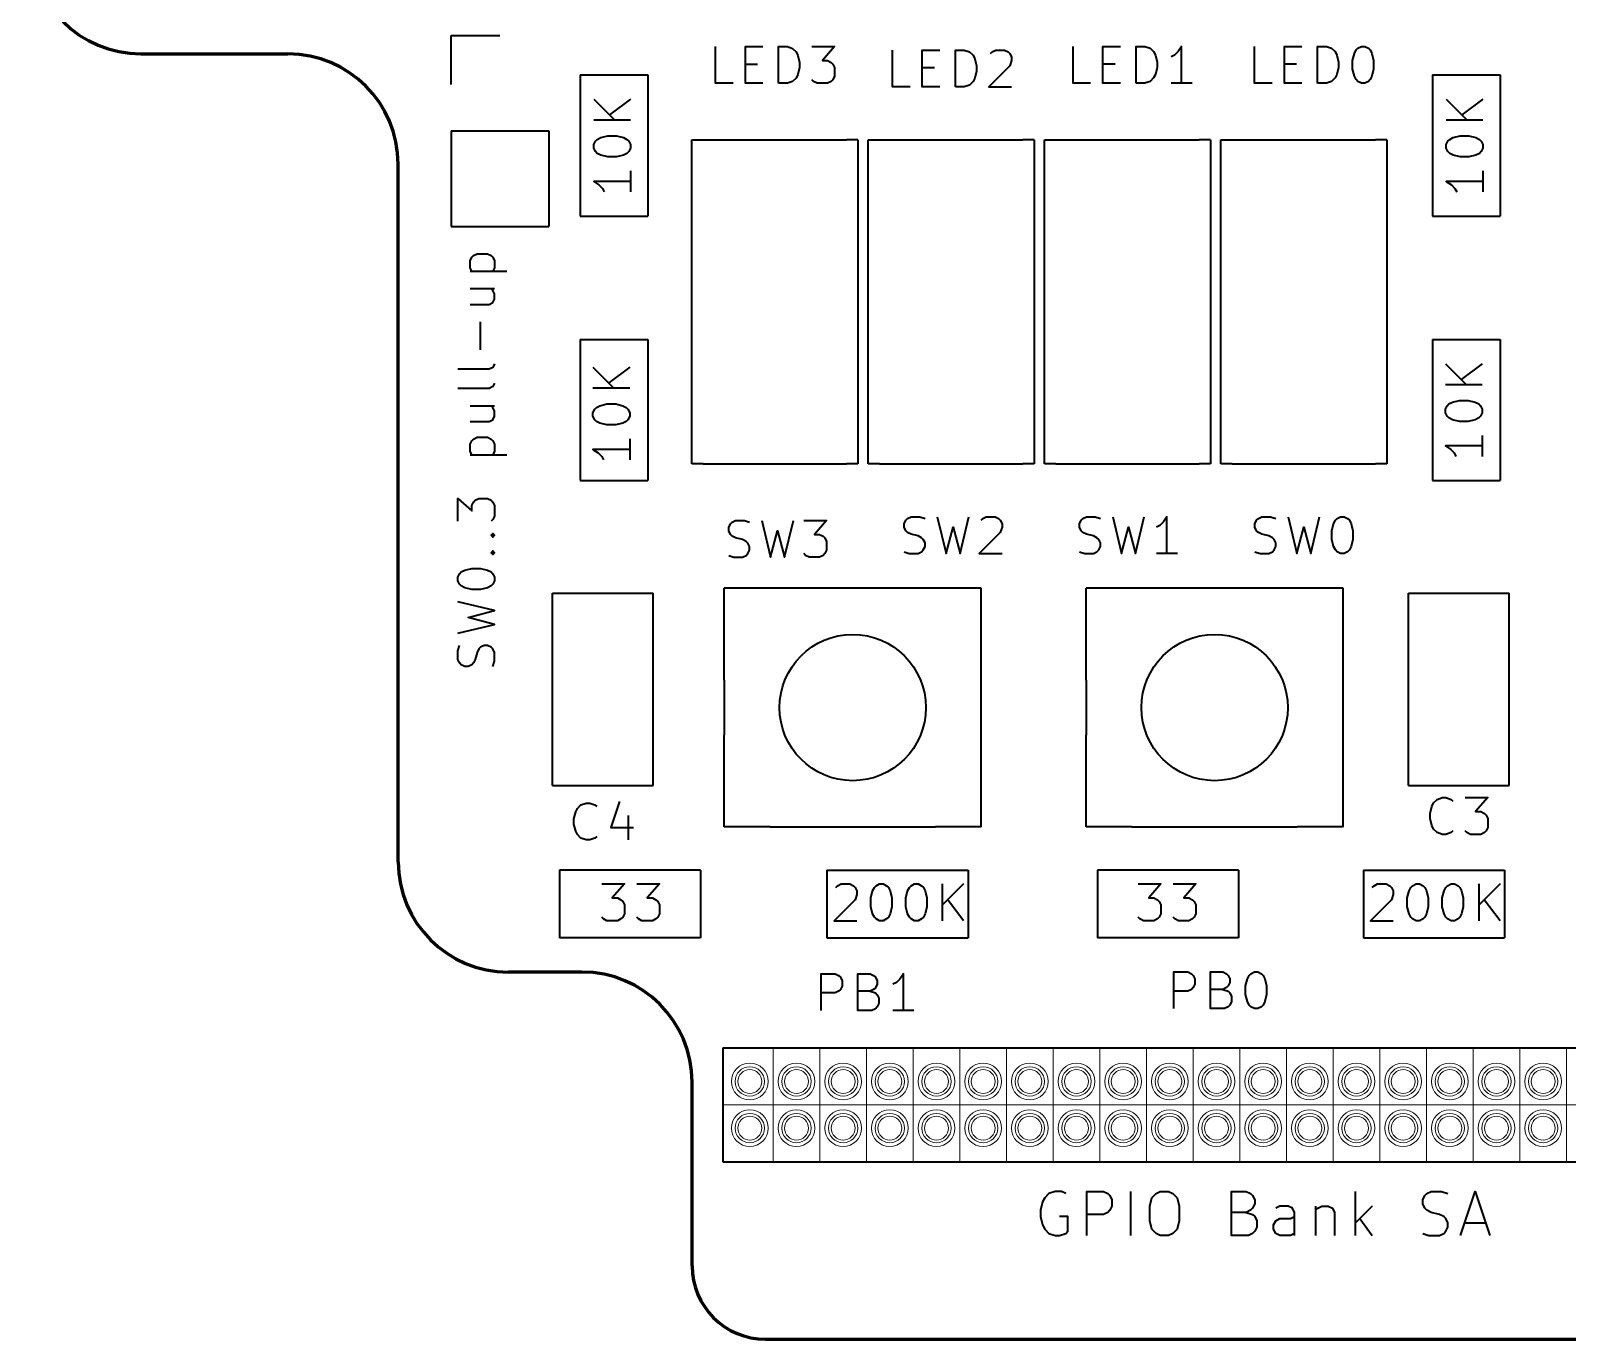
# Model space of a CAD drawing. Header units: millimetres. Extents: x 0 to 100, y -70 to 0.
# Drawn here: x 0 to 41.82, y -70 to -34.37 of the extents above; entities that cross this region are included whole.
import ezdxf

# ---------------------------------------------------------------- set-up
doc = ezdxf.new("R2010")
doc.units = ezdxf.units.MM
for name, color, linetype, lineweight, true_color in [('application board F.Cu', 8, 'Continuous', 18, 0x777779), ('application board F.Silkscreen', 18, 'Continuous', 40, 0x000000), ('application board pcb edge', 18, 'Continuous', 60, 0x000000), ('GPIO connector frame', 18, 'Continuous', 35, 0x000000), ('GPIO connector holes', 18, 'Continuous', 5, 0x000000)]:
    doc.layers.add(name, color=color, linetype=linetype, lineweight=lineweight, true_color=true_color)

msp = doc.modelspace()

# ---------------------------------------------------------------- linework, layer by layer
at = {"layer": 'application board F.Cu', "color": 18, "lineweight": 35, "true_color": 0x000000}
for centre in [(22.3704, -52.8), (32.2204, -52.8)]:
    msp.add_circle(centre, 1.989994, dxfattribs=at)
at = {"layer": 'application board F.Cu'}
for centre, radius in [((19.57, -62.98), 0.5), ((19.57, -62.98), 0.325), ((20.84, -62.98), 0.5), ((20.84, -62.98), 0.325), ((22.11, -62.98), 0.5), ((22.11, -62.98), 0.325), ((23.38, -62.98), 0.5), ((23.38, -62.98), 0.325), ((24.65, -62.98), 0.5), ((24.65, -62.98), 0.325), ((25.92, -62.98), 0.5), ((25.92, -62.98), 0.325), ((27.19, -62.98), 0.5), ((27.19, -62.98), 0.325), ((28.46, -62.98), 0.5), ((28.46, -62.98), 0.325), ((29.73, -62.98), 0.5), ((29.73, -62.98), 0.325), ((31, -62.98), 0.5), ((31, -62.98), 0.325), ((32.27, -62.98), 0.5), ((32.27, -62.98), 0.325), ((33.54, -62.98), 0.5), ((33.54, -62.98), 0.325), ((34.81, -62.98), 0.5), ((34.81, -62.98), 0.325), ((36.08, -62.98), 0.5), ((36.08, -62.98), 0.325), ((37.35, -62.98), 0.5), ((37.35, -62.98), 0.325), ((38.62, -62.98), 0.5), ((38.62, -62.98), 0.325), ((39.89, -62.98), 0.5), ((39.89, -62.98), 0.325), ((41.16, -62.98), 0.5), ((41.16, -62.98), 0.325), ((19.57, -64.25), 0.5), ((19.57, -64.25), 0.325), ((20.84, -64.25), 0.5), ((20.84, -64.25), 0.325), ((22.11, -64.25), 0.5), ((22.11, -64.25), 0.325), ((23.38, -64.25), 0.5), ((23.38, -64.25), 0.325), ((24.65, -64.25), 0.5), ((24.65, -64.25), 0.325), ((25.92, -64.25), 0.5), ((25.92, -64.25), 0.325), ((27.19, -64.25), 0.5), ((27.19, -64.25), 0.325), ((28.46, -64.25), 0.5), ((28.46, -64.25), 0.325), ((29.73, -64.25), 0.5), ((29.73, -64.25), 0.325), ((31, -64.25), 0.5), ((31, -64.25), 0.325), ((32.27, -64.25), 0.5), ((32.27, -64.25), 0.325), ((33.54, -64.25), 0.5), ((33.54, -64.25), 0.325), ((34.81, -64.25), 0.5), ((34.81, -64.25), 0.325), ((36.08, -64.25), 0.5), ((36.08, -64.25), 0.325), ((37.35, -64.25), 0.5), ((37.35, -64.25), 0.325), ((38.62, -64.25), 0.5), ((38.62, -64.25), 0.325), ((39.89, -64.25), 0.5), ((39.89, -64.25), 0.325), ((41.16, -64.25), 0.5), ((41.16, -64.25), 0.325)]:
    msp.add_circle(centre, radius, dxfattribs=at)
at = {"layer": 'application board F.Silkscreen'}
for p, q in [((14.9504, -35.575), (16.7904, -35.575)), ((38.1504, -35.575), (39.9904, -35.575)), ((18.3, -37.34), (22.2, -37.34)), ((23.1, -37.34), (27, -37.34)), ((27.9, -37.34), (31.8, -37.34)), ((32.7, -37.34), (36.6, -37.34)), ((14.9504, -39.415), (16.7904, -39.415)), ((38.1504, -39.415), (39.9904, -39.415)), ((14.9504, -42.775), (16.7904, -42.775)), ((38.1504, -42.775), (39.9904, -42.775)), ((18.3, -46.16), (22.2, -46.16)), ((23.1, -46.16), (27, -46.16)), ((27.9, -46.16), (31.8, -46.16)), ((32.7, -46.16), (36.6, -46.16)), ((14.9504, -46.615), (16.7904, -46.615)), ((38.1504, -46.615), (39.9904, -46.615)), ((18.8704, -52.05), (18.8704, -49.55)), ((20.1204, -49.55), (18.8704, -49.55)), ((25.8704, -49.55), (24.6204, -49.55)), ((25.8704, -52.05), (25.8704, -49.55)), ((28.7204, -52.05), (28.7204, -49.55)), ((29.9704, -49.55), (28.7204, -49.55)), ((35.7204, -49.55), (34.4704, -49.55)), ((35.7204, -52.05), (35.7204, -49.55)), ((18.8704, -56.05), (18.8704, -53.55)), ((25.8704, -56.05), (25.8704, -53.55)), ((28.7204, -56.05), (28.7204, -53.55)), ((35.7204, -56.05), (35.7204, -53.55)), ((20.1204, -56.05), (18.8704, -56.05)), ((25.8704, -56.05), (24.6204, -56.05)), ((29.9704, -56.05), (28.7204, -56.05)), ((35.7204, -56.05), (34.4704, -56.05)), ((14.39, -57.23), (14.39, -59.07)), ((18.23, -57.23), (18.23, -59.07)), ((21.67, -57.23), (21.67, -59.07)), ((25.51, -57.23), (25.51, -59.07)), ((29.03, -57.23), (29.03, -59.07)), ((32.87, -57.23), (32.87, -59.07)), ((36.27, -57.23), (36.27, -59.07)), ((40.11, -57.23), (40.11, -59.07))]:
    msp.add_line(p, q, dxfattribs=at)
at = {"layer": 'application board F.Silkscreen', "flags": 128}
for points in [[(11.44, -35.83), (11.44, -34.5)], [(11.44, -34.5), (12.77, -34.5)], [(19.115952, -35.80238), (18.639761, -35.80238), (18.639761, -34.80238)], [(19.925476, -35.80238), (19.449285, -35.80238), (19.449285, -34.80238), (19.925476, -34.80238)], [(20.354047, -35.80238), (20.354047, -34.80238), (20.592142, -34.80238), (20.735, -34.85), (20.830238, -34.945238), (20.877857, -35.040476), (20.925476, -35.230952), (20.925476, -35.373809), (20.877857, -35.564285), (20.830238, -35.659523), (20.735, -35.754761), (20.592142, -35.80238), (20.354047, -35.80238)], [(21.258809, -34.80238), (21.877857, -34.80238), (21.544523, -35.183333), (21.68738, -35.183333), (21.782619, -35.230952), (21.830238, -35.278571), (21.877857, -35.373809), (21.877857, -35.611904), (21.830238, -35.707142), (21.782619, -35.754761), (21.68738, -35.80238), (21.401666, -35.80238), (21.306428, -35.754761), (21.258809, -35.707142)], [(23.930952, -35.89738), (23.454761, -35.89738), (23.454761, -34.89738)], [(24.740476, -35.89738), (24.264285, -35.89738), (24.264285, -34.89738), (24.740476, -34.89738)], [(25.169047, -35.89738), (25.169047, -34.89738), (25.407142, -34.89738), (25.55, -34.945), (25.645238, -35.040238), (25.692857, -35.135476), (25.740476, -35.325952), (25.740476, -35.468809), (25.692857, -35.659285), (25.645238, -35.754523), (25.55, -35.849761), (25.407142, -35.89738), (25.169047, -35.89738)], [(26.121428, -34.992619), (26.169047, -34.945), (26.264285, -34.89738), (26.50238, -34.89738), (26.597619, -34.945), (26.645238, -34.992619), (26.692857, -35.087857), (26.692857, -35.183095), (26.645238, -35.325952), (26.073809, -35.89738), (26.692857, -35.89738)], [(28.845552, -35.79738), (28.369361, -35.79738), (28.369361, -34.79738)], [(29.655076, -35.79738), (29.178885, -35.79738), (29.178885, -34.79738), (29.655076, -34.79738)], [(30.083647, -35.79738), (30.083647, -34.79738), (30.321742, -34.79738), (30.4646, -34.845), (30.559838, -34.940238), (30.607457, -35.035476), (30.655076, -35.225952), (30.655076, -35.368809), (30.607457, -35.559285), (30.559838, -35.654523), (30.4646, -35.749761), (30.321742, -35.79738), (30.083647, -35.79738)], [(31.321742, -35.79738), (31.321742, -34.79738), (31.226504, -34.940238), (31.131266, -35.035476), (31.036028, -35.083095)], [(33.785552, -35.79738), (33.309361, -35.79738), (33.309361, -34.79738)], [(34.595076, -35.79738), (34.118885, -35.79738), (34.118885, -34.79738), (34.595076, -34.79738)], [(35.023647, -35.79738), (35.023647, -34.79738), (35.261742, -34.79738), (35.4046, -34.845), (35.499838, -34.940238), (35.547457, -35.035476), (35.595076, -35.225952), (35.595076, -35.368809), (35.547457, -35.559285), (35.499838, -35.654523), (35.4046, -35.749761), (35.261742, -35.79738), (35.023647, -35.79738)], [(36.214123, -34.79738), (36.309361, -34.79738), (36.4046, -34.845), (36.452219, -34.892619), (36.499838, -34.987857), (36.547457, -35.178333), (36.547457, -35.416428), (36.499838, -35.606904), (36.452219, -35.702142), (36.4046, -35.749761), (36.309361, -35.79738), (36.214123, -35.79738), (36.118885, -35.749761), (36.071266, -35.702142), (36.023647, -35.606904), (35.976028, -35.416428), (35.976028, -35.178333), (36.023647, -34.987857), (36.071266, -34.892619), (36.118885, -34.845), (36.214123, -34.79738)], [(19.449285, -35.278571), (19.782619, -35.278571)], [(24.264285, -35.373571), (24.597619, -35.373571)], [(29.178885, -35.273571), (29.512219, -35.273571)], [(34.118885, -35.273571), (34.452219, -35.273571)], [(14.9504, -35.575), (14.9504, -39.415)], [(16.7904, -35.575), (16.7904, -39.415)], [(31.607457, -35.79738), (31.036028, -35.79738)], [(38.1504, -35.575), (38.1504, -39.415)], [(39.9904, -35.575), (39.9904, -39.415)], [(15.32278, -36.233095), (15.894209, -36.804523)], [(16.32278, -36.233095), (15.751352, -36.661666)], [(38.52278, -36.233095), (39.094209, -36.804523)], [(39.52278, -36.233095), (38.951352, -36.661666)], [(11.44, -37.1), (11.44, -39.7)], [(11.44, -37.1), (14.1, -37.1)], [(14.1, -37.1), (14.1, -39.7)], [(16.32278, -36.804523), (15.32278, -36.804523)], [(39.52278, -36.804523), (38.52278, -36.804523)], [(15.32278, -37.566428), (15.32278, -37.47119), (15.3704, -37.375952), (15.418019, -37.328333), (15.513257, -37.280714), (15.703733, -37.233095), (15.941828, -37.233095), (16.132304, -37.280714), (16.227542, -37.328333), (16.275161, -37.375952), (16.32278, -37.47119), (16.32278, -37.566428), (16.275161, -37.661666), (16.227542, -37.709285), (16.132304, -37.756904), (15.941828, -37.804523), (15.703733, -37.804523), (15.513257, -37.756904), (15.418019, -37.709285), (15.3704, -37.661666), (15.32278, -37.566428)], [(17.99, -46.16), (17.99, -37.34)], [(17.99, -37.34), (18.3, -37.34)], [(22.51, -37.34), (22.2, -37.34)], [(22.51, -37.34), (22.51, -46.16)], [(22.79, -37.34), (23.1, -37.34)], [(22.79, -46.16), (22.79, -37.34)], [(27.31, -37.34), (27, -37.34)], [(27.31, -37.34), (27.31, -46.16)], [(27.59, -37.34), (27.9, -37.34)], [(27.59, -46.16), (27.59, -37.34)], [(32.11, -37.34), (31.8, -37.34)], [(32.11, -37.34), (32.11, -46.16)], [(32.39, -37.34), (32.7, -37.34)], [(32.39, -46.16), (32.39, -37.34)], [(36.91, -37.34), (36.6, -37.34)], [(36.91, -37.34), (36.91, -46.16)], [(38.52278, -37.566428), (38.52278, -37.47119), (38.5704, -37.375952), (38.618019, -37.328333), (38.713257, -37.280714), (38.903733, -37.233095), (39.141828, -37.233095), (39.332304, -37.280714), (39.427542, -37.328333), (39.475161, -37.375952), (39.52278, -37.47119), (39.52278, -37.566428), (39.475161, -37.661666), (39.427542, -37.709285), (39.332304, -37.756904), (39.141828, -37.804523), (38.903733, -37.804523), (38.713257, -37.756904), (38.618019, -37.709285), (38.5704, -37.661666), (38.52278, -37.566428)], [(16.32278, -38.47119), (15.32278, -38.47119), (15.465638, -38.566428), (15.560876, -38.661666), (15.608495, -38.756904)], [(16.32278, -38.185476), (16.32278, -38.756904)], [(39.52278, -38.47119), (38.52278, -38.47119), (38.665638, -38.566428), (38.760876, -38.661666), (38.808495, -38.756904)], [(39.52278, -38.185476), (39.52278, -38.756904)], [(11.44, -39.7), (14.1, -39.7)], [(12.003333, -40.917142), (11.955714, -40.821904), (11.955714, -40.631428), (12.003333, -40.53619), (12.050952, -40.488571), (12.14619, -40.440952), (12.431904, -40.440952), (12.527142, -40.488571), (12.574761, -40.53619), (12.62238, -40.631428), (12.62238, -40.821904), (12.574761, -40.917142)], [(11.955714, -40.917142), (12.955714, -40.917142)], [(11.955714, -41.393333), (12.62238, -41.393333)], [(11.955714, -41.821904), (12.479523, -41.821904), (12.574761, -41.774285), (12.62238, -41.679047), (12.62238, -41.53619), (12.574761, -41.440952), (12.527142, -41.393333)], [(12.241428, -43.06), (12.241428, -42.298095)], [(14.9504, -42.775), (14.9504, -46.615)], [(16.7904, -42.775), (16.7904, -46.615)], [(38.1504, -42.775), (38.1504, -46.615)], [(39.9904, -42.775), (39.9904, -46.615)], [(12.62238, -43.440952), (12.574761, -43.53619), (12.479523, -43.583809), (11.62238, -43.583809)], [(38.50238, -43.438095), (39.073809, -44.009523)], [(39.50238, -43.438095), (38.930952, -43.866666)], [(15.30238, -43.533095), (15.873809, -44.104523)], [(16.30238, -43.533095), (15.730952, -43.961666)], [(12.62238, -43.964761), (12.574761, -44.06), (12.479523, -44.107619), (11.62238, -44.107619)], [(16.30238, -44.104523), (15.30238, -44.104523)], [(39.50238, -44.009523), (38.50238, -44.009523)], [(11.955714, -44.583809), (12.62238, -44.583809)], [(11.955714, -45.01238), (12.479523, -45.01238), (12.574761, -44.964761), (12.62238, -44.869523), (12.62238, -44.726666), (12.574761, -44.631428), (12.527142, -44.583809)], [(15.30238, -44.866428), (15.30238, -44.77119), (15.35, -44.675952), (15.397619, -44.628333), (15.492857, -44.580714), (15.683333, -44.533095), (15.921428, -44.533095), (16.111904, -44.580714), (16.207142, -44.628333), (16.254761, -44.675952), (16.30238, -44.77119), (16.30238, -44.866428), (16.254761, -44.961666), (16.207142, -45.009285), (16.111904, -45.056904), (15.921428, -45.104523), (15.683333, -45.104523), (15.492857, -45.056904), (15.397619, -45.009285), (15.35, -44.961666), (15.30238, -44.866428)], [(38.50238, -44.771428), (38.50238, -44.67619), (38.55, -44.580952), (38.597619, -44.533333), (38.692857, -44.485714), (38.883333, -44.438095), (39.121428, -44.438095), (39.311904, -44.485714), (39.407142, -44.533333), (39.454761, -44.580952), (39.50238, -44.67619), (39.50238, -44.771428), (39.454761, -44.866666), (39.407142, -44.914285), (39.311904, -44.961904), (39.121428, -45.009523), (38.883333, -45.009523), (38.692857, -44.961904), (38.597619, -44.914285), (38.55, -44.866666), (38.50238, -44.771428)], [(12.003333, -45.917142), (11.955714, -45.821904), (11.955714, -45.631428), (12.003333, -45.53619), (12.050952, -45.488571), (12.14619, -45.440952), (12.431904, -45.440952), (12.527142, -45.488571), (12.574761, -45.53619), (12.62238, -45.631428), (12.62238, -45.821904), (12.574761, -45.917142)], [(16.30238, -45.485476), (16.30238, -46.056904)], [(39.50238, -45.390476), (39.50238, -45.961904)], [(11.955714, -45.917142), (12.955714, -45.917142)], [(16.30238, -45.77119), (15.30238, -45.77119), (15.445238, -45.866428), (15.540476, -45.961666), (15.588095, -46.056904)], [(39.50238, -45.67619), (38.50238, -45.67619), (38.645238, -45.771428), (38.740476, -45.866666), (38.788095, -45.961904)], [(18.3, -46.16), (17.99, -46.16)], [(22.51, -46.16), (22.2, -46.16)], [(23.1, -46.16), (22.79, -46.16)], [(27.31, -46.16), (27, -46.16)], [(27.9, -46.16), (27.59, -46.16)], [(32.11, -46.16), (31.8, -46.16)], [(32.7, -46.16), (32.39, -46.16)], [(36.91, -46.16), (36.6, -46.16)], [(11.62238, -47.726666), (11.62238, -47.107619), (12.003333, -47.440952), (12.003333, -47.298095), (12.050952, -47.202857), (12.098571, -47.155238), (12.193809, -47.107619), (12.431904, -47.107619), (12.527142, -47.155238), (12.574761, -47.202857), (12.62238, -47.298095), (12.62238, -47.583809), (12.574761, -47.679047), (12.527142, -47.726666)], [(23.768666, -48.554761), (23.911523, -48.60238), (24.149619, -48.60238), (24.244857, -48.554761), (24.292476, -48.507142), (24.340095, -48.411904), (24.340095, -48.316666), (24.292476, -48.221428), (24.244857, -48.173809), (24.149619, -48.12619), (23.959142, -48.078571), (23.863904, -48.030952), (23.816285, -47.983333), (23.768666, -47.888095), (23.768666, -47.792857), (23.816285, -47.697619), (23.863904, -47.65), (23.959142, -47.60238), (24.197238, -47.60238), (24.340095, -47.65)], [(24.673428, -47.60238), (24.911523, -48.60238), (25.102, -47.888095), (25.292476, -48.60238), (25.530571, -47.60238)], [(25.863904, -47.697619), (25.911523, -47.65), (26.006761, -47.60238), (26.244857, -47.60238), (26.340095, -47.65), (26.387714, -47.697619), (26.435333, -47.792857), (26.435333, -47.888095), (26.387714, -48.030952), (25.816285, -48.60238), (26.435333, -48.60238)], [(28.542666, -48.554761), (28.685523, -48.60238), (28.923619, -48.60238), (29.018857, -48.554761), (29.066476, -48.507142), (29.114095, -48.411904), (29.114095, -48.316666), (29.066476, -48.221428), (29.018857, -48.173809), (28.923619, -48.12619), (28.733142, -48.078571), (28.637904, -48.030952), (28.590285, -47.983333), (28.542666, -47.888095), (28.542666, -47.792857), (28.590285, -47.697619), (28.637904, -47.65), (28.733142, -47.60238), (28.971238, -47.60238), (29.114095, -47.65)], [(29.447428, -47.60238), (29.685523, -48.60238), (29.876, -47.888095), (30.066476, -48.60238), (30.304571, -47.60238)], [(30.923619, -48.60238), (30.923619, -47.60238), (30.82838, -47.745238), (30.733142, -47.840476), (30.637904, -47.888095)], [(33.316666, -48.554761), (33.459523, -48.60238), (33.697619, -48.60238), (33.792857, -48.554761), (33.840476, -48.507142), (33.888095, -48.411904), (33.888095, -48.316666), (33.840476, -48.221428), (33.792857, -48.173809), (33.697619, -48.12619), (33.507142, -48.078571), (33.411904, -48.030952), (33.364285, -47.983333), (33.316666, -47.888095), (33.316666, -47.792857), (33.364285, -47.697619), (33.411904, -47.65), (33.507142, -47.60238), (33.745238, -47.60238), (33.888095, -47.65)], [(34.221428, -47.60238), (34.459523, -48.60238), (34.65, -47.888095), (34.840476, -48.60238), (35.078571, -47.60238)], [(35.65, -47.60238), (35.745238, -47.60238), (35.840476, -47.65), (35.888095, -47.697619), (35.935714, -47.792857), (35.983333, -47.983333), (35.983333, -48.221428), (35.935714, -48.411904), (35.888095, -48.507142), (35.840476, -48.554761), (35.745238, -48.60238), (35.65, -48.60238), (35.554761, -48.554761), (35.507142, -48.507142), (35.459523, -48.411904), (35.411904, -48.221428), (35.411904, -47.983333), (35.459523, -47.792857), (35.507142, -47.697619), (35.554761, -47.65), (35.65, -47.60238)], [(12.527142, -48.107619), (12.574761, -48.06), (12.62238, -48.107619), (12.574761, -48.155238), (12.527142, -48.107619), (12.62238, -48.107619)], [(18.994666, -48.654761), (19.137523, -48.70238), (19.375619, -48.70238), (19.470857, -48.654761), (19.518476, -48.607142), (19.566095, -48.511904), (19.566095, -48.416666), (19.518476, -48.321428), (19.470857, -48.273809), (19.375619, -48.22619), (19.185142, -48.178571), (19.089904, -48.130952), (19.042285, -48.083333), (18.994666, -47.988095), (18.994666, -47.892857), (19.042285, -47.797619), (19.089904, -47.75), (19.185142, -47.70238), (19.423238, -47.70238), (19.566095, -47.75)], [(19.899428, -47.70238), (20.137523, -48.70238), (20.328, -47.988095), (20.518476, -48.70238), (20.756571, -47.70238)], [(21.042285, -47.70238), (21.661333, -47.70238), (21.328, -48.083333), (21.470857, -48.083333), (21.566095, -48.130952), (21.613714, -48.178571), (21.661333, -48.273809), (21.661333, -48.511904), (21.613714, -48.607142), (21.566095, -48.654761), (21.470857, -48.70238), (21.185142, -48.70238), (21.089904, -48.654761), (21.042285, -48.607142)], [(12.527142, -48.583809), (12.574761, -48.53619), (12.62238, -48.583809), (12.574761, -48.631428), (12.527142, -48.583809), (12.62238, -48.583809)], [(31.209333, -48.60238), (30.637904, -48.60238)], [(11.62238, -49.345714), (11.62238, -49.250476), (11.67, -49.155238), (11.717619, -49.107619), (11.812857, -49.06), (12.003333, -49.01238), (12.241428, -49.01238), (12.431904, -49.06), (12.527142, -49.107619), (12.574761, -49.155238), (12.62238, -49.250476), (12.62238, -49.345714), (12.574761, -49.440952), (12.527142, -49.488571), (12.431904, -49.53619), (12.241428, -49.583809), (12.003333, -49.583809), (11.812857, -49.53619), (11.717619, -49.488571), (11.67, -49.440952), (11.62238, -49.345714)], [(14.2004, -54.92), (14.2004, -49.68)], [(14.2004, -49.68), (16.9404, -49.68)], [(16.9404, -54.92), (16.9404, -49.68)], [(24.6204, -49.55), (20.1204, -49.55)], [(34.4704, -49.55), (29.9704, -49.55)], [(37.5004, -49.68), (40.2404, -49.68)], [(37.5004, -54.92), (37.5004, -49.68)], [(40.2404, -54.92), (40.2404, -49.68)], [(11.62238, -50.774285), (12.62238, -50.53619), (11.908095, -50.345714), (12.62238, -50.155238), (11.62238, -49.917142)], [(12.574761, -51.679047), (12.62238, -51.53619), (12.62238, -51.298095), (12.574761, -51.202857), (12.527142, -51.155238), (12.431904, -51.107619), (12.336666, -51.107619), (12.241428, -51.155238), (12.193809, -51.202857), (12.14619, -51.298095), (12.098571, -51.488571), (12.050952, -51.583809), (12.003333, -51.631428), (11.908095, -51.679047), (11.812857, -51.679047), (11.717619, -51.631428), (11.67, -51.583809), (11.62238, -51.488571), (11.62238, -51.250476), (11.67, -51.107619)], [(18.8704, -52.05), (18.8704, -53.55)], [(25.8704, -53.55), (25.8704, -52.05)], [(28.7204, -52.05), (28.7204, -53.55)], [(35.7204, -53.55), (35.7204, -52.05)], [(14.2004, -54.92), (16.9404, -54.92)], [(37.5004, -54.92), (40.2404, -54.92)], [(15.403733, -56.307142), (15.356114, -56.354761), (15.213257, -56.40238), (15.118019, -56.40238), (14.975161, -56.354761), (14.879923, -56.259523), (14.832304, -56.164285), (14.784685, -55.973809), (14.784685, -55.830952), (14.832304, -55.640476), (14.879923, -55.545238), (14.975161, -55.45), (15.118019, -55.40238), (15.213257, -55.40238), (15.356114, -55.45), (15.403733, -55.497619)], [(16.02278, -55.354761), (15.784685, -56.069047), (16.403733, -56.069047)], [(38.703733, -56.157142), (38.656114, -56.204761), (38.513257, -56.25238), (38.418019, -56.25238), (38.275161, -56.204761), (38.179923, -56.109523), (38.132304, -56.014285), (38.084685, -55.823809), (38.084685, -55.680952), (38.132304, -55.490476), (38.179923, -55.395238), (38.275161, -55.3), (38.418019, -55.25238), (38.513257, -55.25238), (38.656114, -55.3), (38.703733, -55.347619)], [(39.037066, -55.25238), (39.656114, -55.25238), (39.32278, -55.633333), (39.465638, -55.633333), (39.560876, -55.680952), (39.608495, -55.728571), (39.656114, -55.823809), (39.656114, -56.061904), (39.608495, -56.157142), (39.560876, -56.204761), (39.465638, -56.25238), (39.179923, -56.25238), (39.084685, -56.204761), (39.037066, -56.157142)], [(16.260876, -55.735714), (16.260876, -56.40238)], [(20.1204, -56.05), (24.6204, -56.05)], [(29.9704, -56.05), (34.4704, -56.05)], [(18.23, -57.23), (14.39, -57.23)], [(21.67, -57.23), (25.51, -57.23)], [(32.87, -57.23), (29.03, -57.23)], [(36.27, -57.23), (40.11, -57.23)], [(15.540476, -57.60238), (16.159523, -57.60238), (15.82619, -57.983333), (15.969047, -57.983333), (16.064285, -58.030952), (16.111904, -58.078571), (16.159523, -58.173809), (16.159523, -58.411904), (16.111904, -58.507142), (16.064285, -58.554761), (15.969047, -58.60238), (15.683333, -58.60238), (15.588095, -58.554761), (15.540476, -58.507142)], [(16.492857, -57.60238), (17.111904, -57.60238), (16.778571, -57.983333), (16.921428, -57.983333), (17.016666, -58.030952), (17.064285, -58.078571), (17.111904, -58.173809), (17.111904, -58.411904), (17.064285, -58.507142), (17.016666, -58.554761), (16.921428, -58.60238), (16.635714, -58.60238), (16.540476, -58.554761), (16.492857, -58.507142)], [(21.911904, -57.697619), (21.959523, -57.65), (22.054761, -57.60238), (22.292857, -57.60238), (22.388095, -57.65), (22.435714, -57.697619), (22.483333, -57.792857), (22.483333, -57.888095), (22.435714, -58.030952), (21.864285, -58.60238), (22.483333, -58.60238)], [(23.10238, -57.60238), (23.197619, -57.60238), (23.292857, -57.65), (23.340476, -57.697619), (23.388095, -57.792857), (23.435714, -57.983333), (23.435714, -58.221428), (23.388095, -58.411904), (23.340476, -58.507142), (23.292857, -58.554761), (23.197619, -58.60238), (23.10238, -58.60238), (23.007142, -58.554761), (22.959523, -58.507142), (22.911904, -58.411904), (22.864285, -58.221428), (22.864285, -57.983333), (22.911904, -57.792857), (22.959523, -57.697619), (23.007142, -57.65), (23.10238, -57.60238)], [(24.054761, -57.60238), (24.15, -57.60238), (24.245238, -57.65), (24.292857, -57.697619), (24.340476, -57.792857), (24.388095, -57.983333), (24.388095, -58.221428), (24.340476, -58.411904), (24.292857, -58.507142), (24.245238, -58.554761), (24.15, -58.60238), (24.054761, -58.60238), (23.959523, -58.554761), (23.911904, -58.507142), (23.864285, -58.411904), (23.816666, -58.221428), (23.816666, -57.983333), (23.864285, -57.792857), (23.911904, -57.697619), (23.959523, -57.65), (24.054761, -57.60238)], [(24.816666, -58.60238), (24.816666, -57.60238)], [(25.388095, -57.60238), (24.816666, -58.173809)], [(30.140476, -57.60238), (30.759523, -57.60238), (30.42619, -57.983333), (30.569047, -57.983333), (30.664285, -58.030952), (30.711904, -58.078571), (30.759523, -58.173809), (30.759523, -58.411904), (30.711904, -58.507142), (30.664285, -58.554761), (30.569047, -58.60238), (30.283333, -58.60238), (30.188095, -58.554761), (30.140476, -58.507142)], [(31.092857, -57.60238), (31.711904, -57.60238), (31.378571, -57.983333), (31.521428, -57.983333), (31.616666, -58.030952), (31.664285, -58.078571), (31.711904, -58.173809), (31.711904, -58.411904), (31.664285, -58.507142), (31.616666, -58.554761), (31.521428, -58.60238), (31.235714, -58.60238), (31.140476, -58.554761), (31.092857, -58.507142)], [(36.511904, -57.697619), (36.559523, -57.65), (36.654761, -57.60238), (36.892857, -57.60238), (36.988095, -57.65), (37.035714, -57.697619), (37.083333, -57.792857), (37.083333, -57.888095), (37.035714, -58.030952), (36.464285, -58.60238), (37.083333, -58.60238)], [(37.70238, -57.60238), (37.797619, -57.60238), (37.892857, -57.65), (37.940476, -57.697619), (37.988095, -57.792857), (38.035714, -57.983333), (38.035714, -58.221428), (37.988095, -58.411904), (37.940476, -58.507142), (37.892857, -58.554761), (37.797619, -58.60238), (37.70238, -58.60238), (37.607142, -58.554761), (37.559523, -58.507142), (37.511904, -58.411904), (37.464285, -58.221428), (37.464285, -57.983333), (37.511904, -57.792857), (37.559523, -57.697619), (37.607142, -57.65), (37.70238, -57.60238)], [(38.654761, -57.60238), (38.75, -57.60238), (38.845238, -57.65), (38.892857, -57.697619), (38.940476, -57.792857), (38.988095, -57.983333), (38.988095, -58.221428), (38.940476, -58.411904), (38.892857, -58.507142), (38.845238, -58.554761), (38.75, -58.60238), (38.654761, -58.60238), (38.559523, -58.554761), (38.511904, -58.507142), (38.464285, -58.411904), (38.416666, -58.221428), (38.416666, -57.983333), (38.464285, -57.792857), (38.511904, -57.697619), (38.559523, -57.65), (38.654761, -57.60238)], [(39.416666, -58.60238), (39.416666, -57.60238)], [(39.988095, -57.60238), (39.416666, -58.173809)], [(25.388095, -58.60238), (24.959523, -58.030952)], [(39.988095, -58.60238), (39.559523, -58.030952)], [(18.23, -59.07), (14.39, -59.07)], [(21.67, -59.07), (25.51, -59.07)], [(32.87, -59.07), (29.03, -59.07)], [(36.27, -59.07), (40.11, -59.07)], [(21.511904, -61.04738), (21.511904, -60.04738), (21.892857, -60.04738), (21.988095, -60.095), (22.035714, -60.142619), (22.083333, -60.237857), (22.083333, -60.380714), (22.035714, -60.475952), (21.988095, -60.523571), (21.892857, -60.57119), (21.511904, -60.57119)], [(22.845238, -60.523571), (22.988095, -60.57119), (23.035714, -60.618809), (23.083333, -60.714047), (23.083333, -60.856904), (23.035714, -60.952142), (22.988095, -60.999761), (22.892857, -61.04738), (22.511904, -61.04738), (22.511904, -60.04738), (22.845238, -60.04738), (22.940476, -60.095), (22.988095, -60.142619), (23.035714, -60.237857), (23.035714, -60.333095), (22.988095, -60.428333), (22.940476, -60.475952), (22.845238, -60.523571), (22.511904, -60.523571)], [(23.75, -61.04738), (23.75, -60.04738), (23.654761, -60.190238), (23.559523, -60.285476), (23.464285, -60.333095)], [(31.111904, -60.99738), (31.111904, -59.99738), (31.492857, -59.99738), (31.588095, -60.045), (31.635714, -60.092619), (31.683333, -60.187857), (31.683333, -60.330714), (31.635714, -60.425952), (31.588095, -60.473571), (31.492857, -60.52119), (31.111904, -60.52119)], [(32.445238, -60.473571), (32.588095, -60.52119), (32.635714, -60.568809), (32.683333, -60.664047), (32.683333, -60.806904), (32.635714, -60.902142), (32.588095, -60.949761), (32.492857, -60.99738), (32.111904, -60.99738), (32.111904, -59.99738), (32.445238, -59.99738), (32.540476, -60.045), (32.588095, -60.092619), (32.635714, -60.187857), (32.635714, -60.283095), (32.588095, -60.378333), (32.540476, -60.425952), (32.445238, -60.473571), (32.111904, -60.473571)], [(33.30238, -59.99738), (33.397619, -59.99738), (33.492857, -60.045), (33.540476, -60.092619), (33.588095, -60.187857), (33.635714, -60.378333), (33.635714, -60.616428), (33.588095, -60.806904), (33.540476, -60.902142), (33.492857, -60.949761), (33.397619, -60.99738), (33.30238, -60.99738), (33.207142, -60.949761), (33.159523, -60.902142), (33.111904, -60.806904), (33.064285, -60.616428), (33.064285, -60.378333), (33.111904, -60.187857), (33.159523, -60.092619), (33.207142, -60.045), (33.30238, -59.99738)], [(24.035714, -61.04738), (23.464285, -61.04738)], [(28.168571, -66.03), (28.054285, -65.972857), (27.882857, -65.972857), (27.711428, -66.03), (27.597142, -66.144285), (27.54, -66.258571), (27.482857, -66.487142), (27.482857, -66.658571), (27.54, -66.887142), (27.597142, -67.001428), (27.711428, -67.115714), (27.882857, -67.172857), (27.997142, -67.172857), (28.168571, -67.115714), (28.225714, -67.058571), (28.225714, -66.658571), (27.997142, -66.658571)], [(28.74, -67.172857), (28.74, -65.972857), (29.197142, -65.972857), (29.311428, -66.03), (29.368571, -66.087142), (29.425714, -66.201428), (29.425714, -66.372857), (29.368571, -66.487142), (29.311428, -66.544285), (29.197142, -66.601428), (28.74, -66.601428)], [(29.94, -67.172857), (29.94, -65.972857)], [(30.74, -65.972857), (30.968571, -65.972857), (31.082857, -66.03), (31.197142, -66.144285), (31.254285, -66.372857), (31.254285, -66.772857), (31.197142, -67.001428), (31.082857, -67.115714), (30.968571, -67.172857), (30.74, -67.172857), (30.625714, -67.115714), (30.511428, -67.001428), (30.454285, -66.772857), (30.454285, -66.372857), (30.511428, -66.144285), (30.625714, -66.03), (30.74, -65.972857)], [(33.082857, -66.544285), (33.254285, -66.601428), (33.311428, -66.658571), (33.368571, -66.772857), (33.368571, -66.944285), (33.311428, -67.058571), (33.254285, -67.115714), (33.14, -67.172857), (32.682857, -67.172857), (32.682857, -65.972857), (33.082857, -65.972857), (33.197142, -66.03), (33.254285, -66.087142), (33.311428, -66.201428), (33.311428, -66.315714), (33.254285, -66.43), (33.197142, -66.487142), (33.082857, -66.544285), (32.682857, -66.544285)], [(36.054285, -67.172857), (36.054285, -65.972857)], [(37.882857, -67.115714), (38.054285, -67.172857), (38.34, -67.172857), (38.454285, -67.115714), (38.511428, -67.058571), (38.568571, -66.944285), (38.568571, -66.83), (38.511428, -66.715714), (38.454285, -66.658571), (38.34, -66.601428), (38.111428, -66.544285), (37.997142, -66.487142), (37.94, -66.43), (37.882857, -66.315714), (37.882857, -66.201428), (37.94, -66.087142), (37.997142, -66.03), (38.111428, -65.972857), (38.397142, -65.972857), (38.568571, -66.03)], [(38.911428, -67.172857), (39.311428, -65.972857), (39.711428, -67.172857)], [(34.397142, -67.172857), (34.397142, -66.544285), (34.34, -66.43), (34.225714, -66.372857), (33.997142, -66.372857), (33.882857, -66.43)], [(34.968571, -66.372857), (34.968571, -67.172857)], [(34.968571, -66.487142), (35.025714, -66.43), (35.14, -66.372857), (35.311428, -66.372857), (35.425714, -66.43), (35.482857, -66.544285), (35.482857, -67.172857)], [(36.511428, -66.372857), (36.054285, -66.83)], [(34.397142, -67.115714), (34.282857, -67.172857), (33.997142, -67.172857), (33.882857, -67.115714), (33.825714, -67.001428), (33.825714, -66.887142), (33.882857, -66.772857), (33.997142, -66.715714), (34.282857, -66.715714), (34.397142, -66.658571)], [(36.168571, -66.715714), (36.511428, -67.172857)], [(39.025714, -66.83), (39.597142, -66.83)]]:
    msp.add_lwpolyline(points, dxfattribs=at)
at = {"layer": 'application board pcb edge', "color": 18, "true_color": 0x000000, "flags": 128}
for points in [[(0, -32, 0.414213562), (3, -35)], [(10, -38, 0.414213562), (7, -35)], [(10, -57, 0.414213562), (13, -60)], [(18, -63, 0.414213562), (15, -60)], [(18, -68, 0.414213562), (20, -70)]]:
    msp.add_lwpolyline(points, format="xyb", dxfattribs=at)
for points in [[(3, -35), (7, -35)], [(10, -57), (10, -38)], [(15, -60), (13, -60)], [(18, -68), (18, -63)], [(20, -70), (50, -70)]]:
    msp.add_lwpolyline(points, dxfattribs=at)
at = {"layer": 'GPIO connector frame'}
for p, q in [((18.84, -62.065), (18.84, -63.615)), ((18.84, -62.065), (48.24, -62.065)), ((18.84, -63.615), (18.84, -65.165)), ((18.84, -65.165), (48.24, -65.165))]:
    msp.add_line(p, q, dxfattribs=at)
at = {"layer": 'GPIO connector holes'}
for p, q in [((20.205, -62.065), (20.205, -63.615)), ((21.475, -62.065), (21.475, -63.615)), ((22.745, -62.065), (22.745, -63.615)), ((24.015, -62.065), (24.015, -63.615)), ((25.285, -62.065), (25.285, -63.615)), ((26.555, -62.065), (26.555, -63.615)), ((27.825, -62.065), (27.825, -63.615)), ((29.095, -62.065), (29.095, -63.615)), ((30.365, -62.065), (30.365, -63.615)), ((31.635, -62.065), (31.635, -63.615)), ((32.905, -62.065), (32.905, -63.615)), ((34.175, -62.065), (34.175, -63.615)), ((35.445, -62.065), (35.445, -63.615)), ((36.715, -62.065), (36.715, -63.615)), ((37.985, -62.065), (37.985, -63.615)), ((39.255, -62.065), (39.255, -63.615)), ((40.525, -62.065), (40.525, -63.615)), ((41.795, -62.065), (41.795, -63.615)), ((18.84, -63.615), (48.24, -63.615)), ((20.205, -63.615), (20.205, -65.165)), ((21.475, -63.615), (21.475, -65.165)), ((22.745, -63.615), (22.745, -65.165)), ((24.015, -63.615), (24.015, -65.165)), ((25.285, -63.615), (25.285, -65.165)), ((26.555, -63.615), (26.555, -65.165)), ((27.825, -63.615), (27.825, -65.165)), ((29.095, -63.615), (29.095, -65.165)), ((30.365, -63.615), (30.365, -65.165)), ((31.635, -63.615), (31.635, -65.165)), ((32.905, -63.615), (32.905, -65.165)), ((34.175, -63.615), (34.175, -65.165)), ((35.445, -63.615), (35.445, -65.165)), ((36.715, -63.615), (36.715, -65.165)), ((37.985, -63.615), (37.985, -65.165)), ((39.255, -63.615), (39.255, -65.165)), ((40.525, -63.615), (40.525, -65.165)), ((41.795, -63.615), (41.795, -65.165))]:
    msp.add_line(p, q, dxfattribs=at)
for centre in [(19.57, -62.98), (20.84, -62.98), (22.11, -62.98), (23.38, -62.98), (24.65, -62.98), (25.92, -62.98), (27.19, -62.98), (28.46, -62.98), (29.73, -62.98), (31, -62.98), (32.27, -62.98), (33.54, -62.98), (34.81, -62.98), (36.08, -62.98), (37.35, -62.98), (38.62, -62.98), (39.89, -62.98), (41.16, -62.98), (19.57, -64.25), (20.84, -64.25), (22.11, -64.25), (23.38, -64.25), (24.65, -64.25), (25.92, -64.25), (27.19, -64.25), (28.46, -64.25), (29.73, -64.25), (31, -64.25), (32.27, -64.25), (33.54, -64.25), (34.81, -64.25), (36.08, -64.25), (37.35, -64.25), (38.62, -64.25), (39.89, -64.25), (41.16, -64.25)]:
    msp.add_circle(centre, 0.4, dxfattribs=at)

doc.saveas('drawing.dxf')
